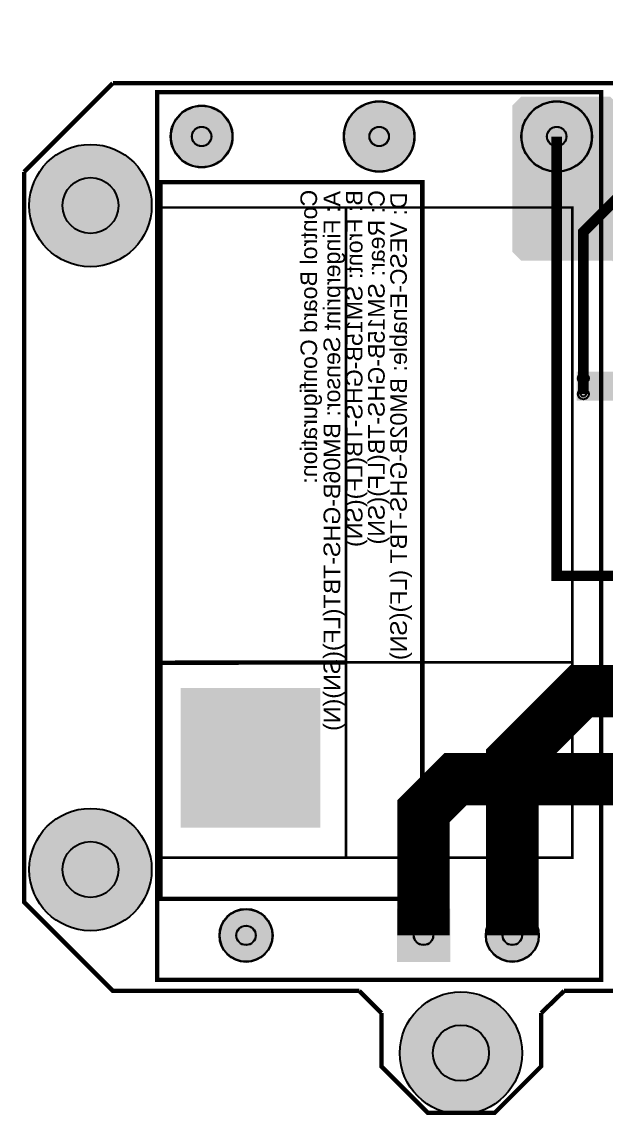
# Model space of a CAD drawing. Header units: millimetres. Extents: x -96 to 82, y -61 to 18.
# Drawn here: x -0.1 to 33.3, y -59.1 to 3.5 of the extents above; entities that cross this region are included whole.
import ezdxf

# ---------------------------------------------------------------- set-up
doc = ezdxf.new("R2010")
doc.units = ezdxf.units.MM
for name, color, linetype, true_color in [('BoardOutLine', 7, 'Continuous', 0xff00ff), ('BottomLayer', 7, 'Continuous', 0x0000ff), ('BottomSilkLayer', 7, 'Continuous', 0x66cc33), ('BottomSolderMaskLayer', 7, 'Continuous', 0xaa00ff), ('Hole', 7, 'Continuous', 0x222222), ('Multi-Layer', 7, 'Continuous', 0xc0c0c0), ('TopLayer', 7, 'Continuous', 0xff0000), ('TopPasteMaskLayer', 7, 'Continuous', 0x808080), ('TopSilkLayer', 7, 'Continuous', 0xffcc00), ('TopSolderMaskLayer', 7, 'Continuous', 0x800080)]:
    doc.layers.add(name, color=color, linetype=linetype, true_color=true_color)
doc.styles.get("Standard").update_dxf_attribs({"font": 'arial.ttf'})

msp = doc.modelspace()

# ---------------------------------------------------------------- hatches: boundary and pattern name
at = {"layer": 'BottomLayer'}
for points in [[(40.38608077216168, -9.144018288036591), (47.3710947421896, -9.144018288036591), (49.02209804419613, -7.6200152400305114), (54.991109982219996, -7.6200152400305114), (56.642113284226525, -9.144018288036591), (68.96113792227584, -9.144018288036591), (71.62814325628665, -11.30302260604526), (71.62814325628665, -14.097028194056406), (71.1201422402844, -14.605029210058433), (69.21513843027697, -14.605029210058433), (68.07213614427224, -14.605029210058433), (56.89611379222765, -14.605029210058433), (55.245110490220895, -12.95402590805179), (49.27609855219703, -12.95402590805179), (47.49809499619005, -14.605029210058433), (38.100076200152444, -14.605029210058433), (33.655067310134655, -10.160020320040644), (28.448056896113712, -10.160020320040644), (27.940055880111686, -9.652019304038618), (27.940055880111686, -1.2700025400050663), (28.448056896113712, -0.7620015240030398), (33.528067056134205, -0.7620015240030398), (34.03606807213623, -1.2700025400050663), (34.03606807213623, -2.794005588011146)], [(35.56007112014231, -16.51003302006609), (31.62306324612655, -16.51003302006609), (31.62306324612655, -18.16103632207262), (35.56007112014231, -18.16103632207262)]]:
    msp.add_hatch(color=256, dxfattribs=at).paths.add_polyline_path(points)
at = {"layer": 'BottomSolderMaskLayer'}
for points in [[(18.294640589281187, -3.048006096012159, 1), (22.34544069088139, -3.048006096012159, 1)], [(28.454660909321944, -3.048006096012159, 1), (32.50546101092215, -3.048006096012159, 1)], [(8.384620269240656, -3.048006096012159, 1), (11.935420370840859, -3.048006096012159, 1)], [(0.30010160020310606, -7, 1), (7.3001016002031065, -7, 1)], [(0.30010160020310606, -45, 1), (7.3001016002031065, -45, 1)], [(11.174625349250789, -48.768097536195114, 1), (14.225425450850992, -48.768097536195114, 1)], [(21.334619839132074, -47.24269748539507), (24.385419940732163, -47.24269748539507), (24.385419940732163, -50.29349758699516), (21.334619839132074, -50.29349758699516)], [(26.414655829311585, -48.768097536195114, 1), (29.465455930911787, -48.768097536195114, 1)], [(21.5, -55.500127000254, 1), (28.5, -55.500127000254, 1)]]:
    msp.add_hatch(color=256, dxfattribs=at).paths.add_polyline_path(points)
at = {"layer": 'Multi-Layer'}
for points in [[(18.320040640081288, -3.048006096012159, 1), (22.320040640081288, -3.048006096012159, 1)], [(28.480060960122046, -3.048006096012159, 1), (32.480060960122046, -3.048006096012159, 1)], [(8.410020320040758, -3.048006096012159, 1), (11.910020320040758, -3.048006096012159, 1)], [(11.20002540005089, -48.768097536195114, 1), (14.20002540005089, -48.768097536195114, 1)], [(21.360020320040576, -47.268097536195114), (24.360020320040576, -47.268097536195114), (24.360020320040576, -50.268097536195), (21.360020320040576, -50.268097536195)], [(26.440055880111686, -48.768097536195114, 1), (29.440055880111686, -48.768097536195114, 1)]]:
    msp.add_hatch(color=256, dxfattribs=at).paths.add_polyline_path(points)
at = {"layer": 'TopPasteMaskLayer'}
msp.add_hatch(color=256, dxfattribs=at).paths.add_polyline_path([(8.95402590805179, -34.60807721615447), (16.95402590805179, -34.60807721615447), (16.95402590805179, -42.60807721615447), (8.95402590805179, -42.60807721615447), (8.95402590805179, -34.60807721615447)])
at = {"layer": 'TopSolderMaskLayer'}
for points in [[(18.294640589281187, -3.048006096012159, 1), (22.34544069088139, -3.048006096012159, 1)], [(28.454660909321944, -3.048006096012159, 1), (32.50546101092215, -3.048006096012159, 1)], [(8.384620269240656, -3.048006096012159, 1), (11.935420370840859, -3.048006096012159, 1)], [(0.30010160020310606, -7, 1), (7.3001016002031065, -7, 1)], [(0.30010160020310606, -45, 1), (7.3001016002031065, -45, 1)], [(11.174625349250789, -48.768097536195114, 1), (14.225425450850992, -48.768097536195114, 1)], [(21.334619839132074, -47.24269748539507), (24.385419940732163, -47.24269748539507), (24.385419940732163, -50.29349758699516), (21.334619839132074, -50.29349758699516)], [(26.414655829311585, -48.768097536195114, 1), (29.465455930911787, -48.768097536195114, 1)], [(21.5, -55.500127000254, 1), (28.5, -55.500127000254, 1)]]:
    msp.add_hatch(color=256, dxfattribs=at).paths.add_polyline_path(points)

# ---------------------------------------------------------------- linework, layer by layer
at = {"layer": 'BoardOutLine', "const_width": 0.25400050800101603}
for points in [[(0, -5.080010160020265), (5.080010160020265, 0)], [(5.080010160020265, 0), (33.782067564135104, 0)], [(0, -5.080010160020265), (0, -46.86309372618746), (5.080010160020265, -51.94310388620772), (19.177038354076785, -51.94310388620772)], [(19.177038354076785, -51.94310388620772), (20.447040894081738, -53.2131064262129)], [(29.591059182118443, -53.2131064262129), (30.904241808483675, -51.94310388620772)], [(30.904241808483675, -51.94310388620772), (50.29210058420108, -51.94310388620772)], [(20.447040894081738, -53.2131064262129), (20.447040894081738, -56.26111252222506), (23.114046228092548, -58.92811785623576), (26.924053848107633, -58.92811785623576), (29.591059182118443, -56.26111252222506), (29.591059182118443, -53.2131064262129)]]:
    msp.add_lwpolyline(points, dxfattribs=at)
at = {"layer": 'BottomLayer', "const_width": 3.0000000000000004}
msp.add_lwpolyline([(37.88671577343143, -39.82981965963927), (24.686309372618553, -39.82981965963927), (22.86004572009142, -41.65608331216663), (22.86004572009142, -48.768097536195114)], dxfattribs=at)
at = {"layer": 'BottomSilkLayer', "const_width": 0.25400050800101603}
msp.add_lwpolyline([(7.801117602235308, -5.660655321310628), (22.787147574295204, -5.660655321310628), (22.787147574295204, -46.68173736347478), (7.801117602235308, -46.68173736347478), (7.801117602235308, -5.660655321310628)], close=True, dxfattribs=at)
at = {"layer": 'BottomSolderMaskLayer'}
for centre, radius in [((20.320040640081288, -3.048006096012159), 2.0254000508001018), ((30.480060960122046, -3.048006096012159), 2.0254000508001018), ((10.160020320040758, -3.048006096012159), 1.7754000508001018), ((10.160020320040758, -3.048006096012159), 0.5579957574661694), ((20.320015240030443, -3.048006096012159), 0.5569978752860733), ((30.48001016002013, -3.048006096012159), 0.5569978752860733), ((3.8001016002031065, -7), 3.5000000000000004), ((3.7999999999999545, -7), 1.6), ((3.8001016002031065, -45), 3.5000000000000004), ((3.7999999999999545, -45), 1.6), ((12.70002540005089, -48.768097536195114), 1.525400050800102), ((27.940055880111686, -48.768097536195114), 1.525400050800102), ((12.70002540005089, -48.76799593599185), 0.559326267039631), ((22.860020320040576, -48.768097536195114), 0.559326267039631), ((27.940005080009996, -48.76799593599185), 0.559326267039631), ((25, -55.500127000254), 3.5000000000000004), ((24.999898399796848, -55.5), 1.6)]:
    msp.add_circle(centre, radius, dxfattribs=at)
at = {"layer": 'Hole'}
for centre in [(32.004064008128125, -16.891033782067552), (32.004064008128125, -17.780035560071155)]:
    msp.add_circle(centre, 0.15499110998222, dxfattribs=at)
at = {"layer": 'Multi-Layer'}
for centre, radius in [((20.320040640081288, -3.048006096012159), 2), ((30.480060960122046, -3.048006096012159), 2), ((10.160020320040758, -3.048006096012159), 1.7500000000000002), ((10.160020320040758, -3.048006096012159), 0.5500127000254001), ((20.320015240030443, -3.048006096012159), 0.5500127000254001), ((30.48001016002013, -3.048006096012159), 0.5500127000254001), ((3.8001016002031065, -7), 3.5000000000000004), ((3.7999999999999545, -7), 1.6), ((32.004064008128125, -16.891033782067552), 0.31000762001524007), ((32.004064008128125, -17.780035560071155), 0.31000762001524007), ((3.8001016002031065, -45), 3.5000000000000004), ((3.7999999999999545, -45), 1.6), ((12.70002540005089, -48.768097536195114), 1.5000000000000002), ((27.940055880111686, -48.768097536195114), 1.5000000000000002), ((12.70002540005089, -48.76799593599185), 0.5500127000254001), ((22.860020320040576, -48.768097536195114), 0.5500127000254001), ((27.940005080009996, -48.76799593599185), 0.5500127000254001), ((25, -55.500127000254), 3.5000000000000004), ((24.999898399796848, -55.5), 1.6)]:
    msp.add_circle(centre, radius, dxfattribs=at)
at = {"layer": 'TopLayer'}
for points, const_width in [([(34.822961645923215, -28.194056388112813), (30.480060960122046, -28.194056388112813), (30.480060960122046, -3.048006096012159)], 0.6000000000000001), ([(34.80675641351286, -5.842011684023419), (34.67106934213871, -5.842011684023419), (32.004064008128125, -8.509017018034001), (32.004064008128125, -16.891033782067552)], 0.6000000000000001), ([(32.004064008128125, -16.891033782067552), (32.004064008128125, -17.780035560071155)], 0.6000000000000001), ([(27.940055880111686, -48.768097536195114), (27.940055880111686, -38.73507747015492), (31.877063754127448, -34.79806959613916), (35.26212852425715, -34.79806959613916)], 3.0000000000000004)]:
    msp.add_lwpolyline(points, dxfattribs=dict(at, const_width=const_width))
at = {"layer": 'TopSilkLayer'}
for points, const_width in [([(7.620015240030398, -0.5080010160020265), (33.02006604013218, -0.5080010160020265), (33.02006604013218, -51.30810261620525), (7.620015240030398, -51.30810261620525), (7.620015240030398, -0.5080010160020265)], 0.25400050800101603), ([(7.745745491490879, -7.112014224028485), (18.415036830073632, -7.112014224028485), (18.415036830073632, -44.323088646177325), (7.745745491490879, -44.323088646177325), (7.745745491490879, -7.112014224028485)], 0.15001270002540007), ([(18.415036830073632, -7.112014224028485), (31.36906273812542, -7.112014224028485), (31.36906273812542, -33.14706629413263), (18.415036830073632, -33.14706629413263), (18.415036830073632, -7.112014224028485)], 0.15001270002540007), ([(18.415036830073632, -33.14706629413263), (31.36906273812542, -33.14706629413263), (31.36906273812542, -44.323088646177325), (18.415036830073632, -44.323088646177325), (18.415036830073632, -33.14706629413263)], 0.15001270002540007)]:
    msp.add_lwpolyline(points, close=True, dxfattribs=dict(at, const_width=const_width))
at = {"layer": 'TopSilkLayer', "const_width": 0.25400050800101603}
msp.add_lwpolyline([(18.415036830073632, -33.14706629413263), (7.620015240030398, -33.16484632969275)], dxfattribs=at)
at = {"layer": 'TopSolderMaskLayer'}
for centre, radius in [((20.320040640081288, -3.048006096012159), 2.0254000508001018), ((30.480060960122046, -3.048006096012159), 2.0254000508001018), ((10.160020320040758, -3.048006096012159), 1.7754000508001018), ((10.160020320040758, -3.048006096012159), 0.5579957574661694), ((20.320015240030443, -3.048006096012159), 0.5569978752860733), ((30.48001016002013, -3.048006096012159), 0.5569978752860733), ((3.8001016002031065, -7), 3.5000000000000004), ((3.7999999999999545, -7), 1.6), ((3.8001016002031065, -45), 3.5000000000000004), ((3.7999999999999545, -45), 1.6), ((12.70002540005089, -48.768097536195114), 1.525400050800102), ((27.940055880111686, -48.768097536195114), 1.525400050800102), ((12.70002540005089, -48.76799593599185), 0.559326267039631), ((22.860020320040576, -48.768097536195114), 0.559326267039631), ((27.940005080009996, -48.76799593599185), 0.559326267039631), ((25, -55.500127000254), 3.5000000000000004), ((24.999898399796848, -55.5), 1.6)]:
    msp.add_circle(centre, radius, dxfattribs=at)

# ---------------------------------------------------------------- texts
at = {"layer": 'BottomSilkLayer', "text_generation_flag": 2}
for s, p in [('Control Board Configuration:', (16.764033528067102, -6.096012192024432)), ('A: Fingerprint Sensor: BM06B-GHS-TBT(LF)(SN)(N)', (18.088138176276516, -6.168656337312655)), ('B: Front: SM15B-GHS-TB(LF)(SN)', (19.364998729997524, -6.117602235204458)), ('C: Rear: SM15B-GHS-TB(LF)(SN)', (20.635001270002476, -6.117602235204458)), ('D: VESC-Enable: BM02B-GHS-TBT (LF)(SN)', (21.905003810007656, -6.244602489205022))]:
    msp.add_text(s, height=0.9500127000254002, rotation=90, dxfattribs=at).set_placement(p)

doc.saveas('drawing.dxf')
